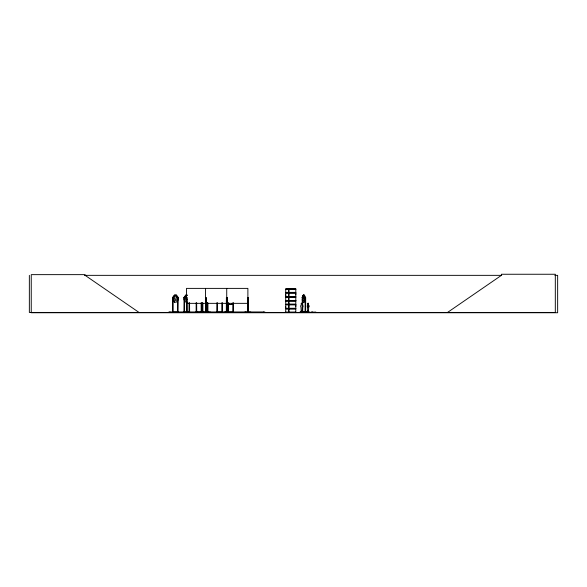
<?xml version="1.0" encoding="UTF-8"?>
<svg xmlns="http://www.w3.org/2000/svg" width="587" height="587" viewBox="0 0 587 587"><rect width="100%" height="100%" fill="white"/><g stroke="black" fill="none" stroke-linecap="round" stroke-linejoin="round"><path stroke-width="0.88" d="M285.715 308.278L285.715 304.836L295.804 304.836L295.797 308.278L285.715 308.278L285.722 306.561M285.715 296.508L285.715 293.074L295.804 293.074L295.797 296.508L285.715 296.508L285.722 294.791M295.797 306.561L295.797 304.836M295.797 294.791L295.797 293.074M210.55 312.152L196.711 312.042M224.029 312.152L232.834 312.042M245.183 312.152L250.796 312.13M305.189 297.271L305.673 297.477L305.658 312.431L305.702 311.888L305.174 311.888L305.174 312.431L305.218 297.293M308.476 311.866L308.703 307.06A1.247 0.792 -90 0 0 308.535 305.101L308.358 303.31M177.692 297.389L177.545 312.431M184.619 297.352L184.516 312.431M308.241 303.149L307.683 303.75L307.742 305.101A1.247 0.792 -90 0 0 307.581 307.06L307.742 311.866L308.535 311.866M307.595 311.367L308.065 311.205M301.248 303.589L301.234 305.101A1.247 1.196 -90 0 0 300.962 307.06L301.234 311.866L302.422 311.866L302.672 307.06A1.247 1.196 -90 0 0 302.4 305.101L302.422 305.101M301.505 311.22L301.916 311.301M285.656 312.372L295.811 312.284L295.804 308.967L285.715 308.967L285.715 312.284M303.274 295.144L302.723 299.253L303.464 300.661L304.198 300.661L304.917 299.253L304.374 295.144L303.274 295.144L302.232 297.477L302.224 312.431M307.39 312.137L307.39 311.044L307.859 311.147M316.07 312.416L300.008 312.13L308.028 312.416M307.698 303.589L307.882 303.208M184.494 312.152L188.508 312.431L184.465 312.394L188.999 312.042M207.402 312.394L207.424 302.877M207.563 312.387L207.563 311.888M186.783 297.271L186.886 312.431M187.121 295.144L185.896 295.144L184.971 297.477L184.971 299.253L186.204 300.661M301.226 303.589L301.527 303.208M177.641 297.448L178.11 297.477L178.052 312.431M184.612 297.418L184.069 297.477L183.929 312.394M172.505 312.387L172.534 297.455L174.405 295.078L176.305 295.078L178.184 297.455L178.184 299.825L176.305 302.195L174.405 302.195L172.534 299.825M302.144 297.455L303.31 295.078M305.556 299.825L304.389 302.195L303.259 302.195M306.876 312.416L306.972 311.616L307.859 311.616M308.065 312.423L308.168 311.616M315.652 312.416L315.967 312.137L311.169 312.269M307.544 311.198L308.065 311.323M184.054 297.477L185.896 295.144M232.489 303.347L231.572 304.514L229.73 304.514L228.805 303.347M232.533 303.384L231.601 304.572L229.7 304.572L228.761 303.384M301.153 312.137L300.72 311.616L300.588 312.423L301.014 311.616M300.97 312.423L300.86 312.416M302.54 297.477L302.371 312.416L302.371 311.616L302.841 312.269M303.648 312.343L304.095 312.431L303.633 312.137M304.976 312.423L305.563 312.416M447.543 312.431L501.43 275.347L501.43 274.254L555.309 274.254L555.309 312.431L29.35 312.431L29.35 275.347M228.526 312.394L228.409 302.753M302.525 312.343L302.18 312.343M305.057 312.343L305.556 312.423M301.505 303.208L302.422 303.75M216.75 312.394L216.889 302.753M227.771 312.394L227.903 302.753M173.18 312.431L173.165 297.404L172.615 297.477M84.44 275.347L501.709 275.347M554.898 275.347L557.65 275.347L557.65 312.746L31.243 312.746L31.243 274.643L85.13 274.643L85.13 275.347L139.009 312.431M285.715 288.929L295.811 288.929M285.722 289.274L295.797 289.274M285.671 292.62L295.848 292.62M285.671 292.832L295.848 292.832M187.128 295.078L185.859 295.078L183.988 297.455L183.988 299.825L185.859 302.195L187.128 302.195M303.259 295.078L304.44 295.078L305.519 297.477L305.453 312.431M176.276 295.144L174.442 295.144L173.517 297.477L173.517 299.253L174.75 300.661L175.975 300.661L177.193 299.253L177.193 297.477L176.276 295.144L178.118 297.477M187.114 295.452L186.497 295.452L185.903 297.477L185.903 298.519L186.497 299.436L187.114 299.436M285.671 296.751L295.848 296.751M285.671 296.963L295.848 296.963M186.49 297.477L186.982 297.477L187.026 312.431M205.575 297.477L206.074 297.477L206.11 312.431M248.088 297.477L248.081 312.431L248.088 297.477L247.531 297.477L247.487 312.431M302.18 297.477L302.694 297.477M302.144 299.825L303.31 302.195M295.811 300.522L285.649 300.61L295.811 300.698M285.722 301.036L295.797 301.036M186.49 303.347L247.89 303.347M308.535 303.75L308.476 305.101A1.247 0.792 -90 0 1 308.645 307.06L308.703 307.06M285.671 304.389L295.848 304.389M285.671 304.602L295.848 304.602M307.683 305.101L307.742 305.101A1.247 0.792 -90 0 0 307.515 307.06L307.581 307.06M285.671 308.513L295.848 308.513M285.671 308.725L295.848 308.725M302.195 311.888L302.738 311.888M173.18 312.042L177.545 312.042M217.454 312.042L221.82 312.042M311.741 312.035L312.57 312.035M285.722 312.189L295.797 312.189M300.008 312.152L308.865 312.137M207.901 311.888L207.644 312.431L207.644 302.877M288.789 312.423L288.804 308.967L288.811 312.189M178.213 312.387L178.169 311.888M205.795 312.387L205.868 311.888M205.956 312.394L205.934 297.477M172.6 299.803L174.442 302.136M308.96 312.269L308.96 311.616L308.072 311.616L308.072 312.137M307.823 311.044L307.882 312.431M307.757 311.044L307.757 312.137M307.456 311.044L307.456 312.137M307.067 311.616L307.067 312.137M305.365 300.992L305.335 312.431M302.694 300.111L302.731 312.431M302.444 297.279L302.452 312.431M301.916 312.137L301.916 311.044L301.344 311.044L301.344 312.137M301.887 311.044L301.887 312.137M300.86 311.616L300.86 312.137M288.811 289.274L288.811 292.385L288.804 289.068M288.811 301.036L288.811 304.147L288.804 300.837M264.818 312.431L264.818 311.968L168.902 311.968L168.902 312.431M263.724 311.968L263.724 312.431M247.89 312.431L247.89 288.386L186.49 288.386L186.49 312.431L186.446 311.888M247.831 311.888L247.831 312.431M247.67 297.477L247.626 312.431M245.021 311.968L245.021 312.431M233.457 311.888L233.457 312.431M233.399 302.753L233.34 312.431M232.951 311.888L232.951 312.431M232.892 302.753L232.834 312.431M228.35 311.888L228.35 312.431M227.961 311.888L227.961 312.431M227.272 312.431L227.228 297.477L226.377 297.477L226.34 312.431M227.096 297.477L227.132 312.431M226.934 302.877L226.986 312.431M226.868 297.477L226.927 312.431M226.736 288.386L226.729 312.431M226.597 311.888L226.626 312.431M226.516 297.477L226.494 312.431M225.533 311.968L225.533 312.431M222.444 311.888L222.444 312.431L222.385 302.753M221.937 311.888L221.937 312.431M221.879 302.753L221.82 312.431M217.395 302.753L217.454 312.431M217.337 311.888L217.337 312.431M216.948 311.888L216.948 312.431M207.842 302.877L207.835 312.431M207.284 302.877L207.248 312.431M205.714 297.477L205.714 312.431M205.575 288.386L205.538 312.431M202.522 302.877L202.515 312.431M202.464 311.888L202.464 312.431M201.642 302.753L201.693 312.431M201.583 311.888L201.583 312.431M201.136 302.753L201.187 312.431M201.077 311.888L201.077 312.431M196.652 302.753L196.711 312.431M196.594 311.888L196.594 312.431M196.146 302.753L196.146 312.431M196.087 311.888L196.087 312.431M189.564 302.753L189.623 312.431M189.506 311.888L189.506 312.431M189.058 302.753L189.058 312.431L188.999 311.888M187.598 311.968L187.598 312.431M186.71 311.888L186.783 312.431M186.622 297.477L186.622 312.431M184.634 311.888L184.634 312.431M177.663 311.888L177.663 312.431M173.062 311.888L173.062 312.431M172.673 311.888L172.673 312.431M169.988 311.968L169.988 312.431M288.811 306.561L288.811 308.278L288.804 304.836L288.811 306.561M288.811 294.791L288.811 296.508L288.804 293.074L288.811 294.791M303.64 295.452L303.281 298.519L304 299.436L304.374 297.477L303.64 295.452M175.043 295.452L174.449 298.519L175.043 299.436L175.66 299.436L176.283 297.477L175.66 295.452L175.043 295.452M295.811 289.053L285.715 289.061L285.722 292.385L295.804 292.385L295.804 289.068M295.804 297.205L285.715 297.205L285.715 300.515L295.797 300.427L295.804 297.205M295.811 300.837L285.715 300.815L285.722 304.147L295.804 304.147L295.804 300.837M288.811 300.427L288.811 297.205L288.804 300.515M202.742 312.431L202.72 302.877L202.713 312.431"/></g></svg>
